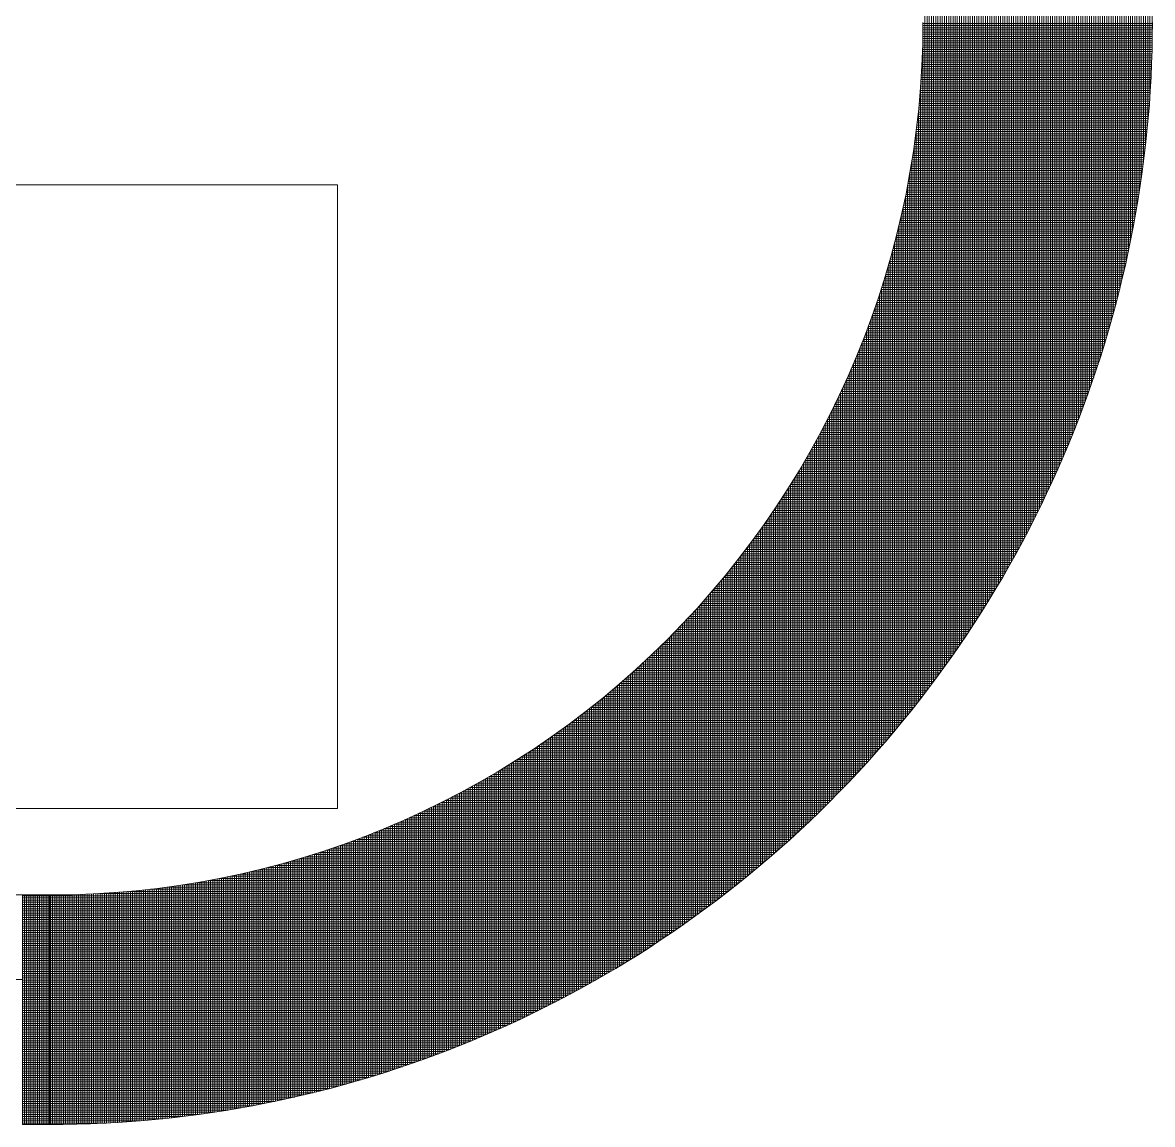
# Model space of a CAD drawing. Header units: inches. Extents: x -675 to 1187, y -924 to 1124.
# Drawn here: x 695.6 to 760.9, y -627.7 to -564.1 of the extents above; entities that cross this region are included whole.
import ezdxf

# ---------------------------------------------------------------- set-up
doc = ezdxf.new("R2010")
doc.units = ezdxf.units.IN
doc.header["$MEASUREMENT"] = 0
for name, color, linetype, lineweight in [('A-Furn-Chair', 250, 'Continuous', 13), ('Base_dwg', 8, 'Continuous', 9), ('core and shell', 50, 'Continuous', 9)]:
    doc.layers.add(name, color=color, linetype=linetype, lineweight=lineweight)

# ---------------------------------------------------------------- blocks, each defined once
blk = doc.blocks.new('Base_dwg-531197-Level 1 Copy 1')
at = {"layer": 'A-Furn-Chair', "flags": 128}
blk.add_lwpolyline([(1642.606, 350.501), (1642.606, 314.501), (1714.606, 314.501), (1714.606, 350.501)], close=True, dxfattribs=at)
at = {"layer": 'core and shell'}
for p, q in [((1761.659, 359.831), (1748.409, 359.831)), ((1761.659, 359.706), (1748.409, 359.706)), ((1761.659, 359.581), (1748.409, 359.581)), ((1761.653, 358.956), (1748.401, 358.956)), ((1761.655, 359.081), (1748.403, 359.081)), ((1761.656, 359.206), (1748.405, 359.206)), ((1761.657, 359.331), (1748.407, 359.331)), ((1761.658, 359.456), (1748.408, 359.456)), ((1761.638, 358.206), (1748.382, 358.206)), ((1761.641, 358.331), (1748.386, 358.331)), ((1761.644, 358.456), (1748.389, 358.456)), ((1761.646, 358.581), (1748.393, 358.581)), ((1748.395, 320.991), (1748.395, 358.678)), ((1761.649, 358.706), (1748.396, 358.706)), ((1761.651, 358.831), (1748.399, 358.831)), ((1761.618, 357.581), (1748.357, 357.581)), ((1761.623, 357.706), (1748.363, 357.706)), ((1761.627, 357.831), (1748.368, 357.831)), ((1761.631, 357.956), (1748.373, 357.956)), ((1761.634, 358.081), (1748.378, 358.081)), ((1761.592, 356.956), (1748.325, 356.956)), ((1761.598, 357.081), (1748.332, 357.081)), ((1761.603, 357.206), (1748.339, 357.206)), ((1761.609, 357.331), (1748.345, 357.331)), ((1761.613, 357.456), (1748.351, 357.456)), ((1761.561, 356.331), (1748.285, 356.331)), ((1761.568, 356.456), (1748.293, 356.456)), ((1761.574, 356.581), (1748.302, 356.581)), ((1761.581, 356.706), (1748.31, 356.706)), ((1761.587, 356.831), (1748.317, 356.831)), ((1761.514, 355.581), (1748.226, 355.581)), ((1761.523, 355.706), (1748.237, 355.706)), ((1761.531, 355.831), (1748.247, 355.831)), ((1761.539, 355.956), (1748.257, 355.956)), ((1761.546, 356.081), (1748.266, 356.081)), ((1761.554, 356.206), (1748.276, 356.206)), ((1761.469, 354.956), (1748.169, 354.956)), ((1761.479, 355.081), (1748.181, 355.081)), ((1761.488, 355.206), (1748.193, 355.206)), ((1761.497, 355.331), (1748.204, 355.331)), ((1761.506, 355.456), (1748.215, 355.456)), ((1761.418, 354.331), (1748.104, 354.331)), ((1761.428, 354.456), (1748.117, 354.456)), ((1761.439, 354.581), (1748.131, 354.581)), ((1761.449, 354.706), (1748.144, 354.706)), ((1748.145, 320.67), (1748.145, 354.722)), ((1761.459, 354.831), (1748.156, 354.831)), ((1748.02, 320.51), (1748.02, 353.625)), ((1761.36, 353.706), (1748.03, 353.706)), ((1761.372, 353.831), (1748.046, 353.831)), ((1761.384, 353.956), (1748.061, 353.956)), ((1761.406, 354.206), (1748.09, 354.206)), ((1761.296, 353.081), (1747.949, 353.081)), ((1761.309, 353.206), (1747.966, 353.206)), ((1761.322, 353.331), (1747.983, 353.331)), ((1761.335, 353.456), (1747.999, 353.456)), ((1761.347, 353.581), (1748.015, 353.581)), ((1761.211, 352.331), (1747.841, 352.331)), ((1761.225, 352.456), (1747.86, 352.456)), ((1761.24, 352.581), (1747.879, 352.581)), ((1747.895, 320.352), (1747.895, 352.696)), ((1761.254, 352.706), (1747.897, 352.706)), ((1761.268, 352.831), (1747.915, 352.831)), ((1761.282, 352.956), (1747.932, 352.956)), ((1761.133, 351.706), (1747.743, 351.706)), ((1761.149, 351.831), (1747.763, 351.831)), ((1747.77, 320.195), (1747.77, 351.875)), ((1761.165, 351.956), (1747.783, 351.956)), ((1761.18, 352.081), (1747.803, 352.081)), ((1761.196, 352.206), (1747.822, 352.206)), ((1761.049, 351.081), (1747.636, 351.081)), ((1747.645, 320.039), (1747.645, 351.134)), ((1761.066, 351.206), (1747.658, 351.206)), ((1761.083, 351.331), (1747.68, 351.331)), ((1761.1, 351.456), (1747.701, 351.456)), ((1761.117, 351.581), (1747.722, 351.581)), ((1760.977, 350.581), (1747.545, 350.581)), ((1760.995, 350.706), (1747.568, 350.706)), ((1761.013, 350.831), (1747.591, 350.831)), ((1761.031, 350.956), (1747.614, 350.956)), ((1760.842, 349.706), (1747.373, 349.706)), ((1747.395, 319.73), (1747.395, 349.817)), ((1760.862, 349.831), (1747.398, 349.831)), ((1760.882, 349.956), (1747.423, 349.956)), ((1760.901, 350.081), (1747.448, 350.081)), ((1760.921, 350.206), (1747.473, 350.206)), ((1760.94, 350.331), (1747.497, 350.331)), ((1760.737, 349.081), (1747.24, 349.081)), ((1760.759, 349.206), (1747.267, 349.206)), ((1760.78, 349.331), (1747.294, 349.331)), ((1760.801, 349.456), (1747.32, 349.456)), ((1760.821, 349.581), (1747.347, 349.581)), ((1760.626, 348.456), (1747.098, 348.456)), ((1760.649, 348.581), (1747.127, 348.581)), ((1747.145, 319.424), (1747.145, 348.66)), ((1760.672, 348.706), (1747.156, 348.706)), ((1760.694, 348.831), (1747.184, 348.831)), ((1760.716, 348.956), (1747.212, 348.956)), ((1760.509, 347.831), (1746.949, 347.831)), ((1760.533, 347.956), (1746.979, 347.956)), ((1760.557, 348.081), (1747.009, 348.081)), ((1747.02, 319.273), (1747.02, 348.126)), ((1760.58, 348.206), (1747.039, 348.206)), ((1760.604, 348.331), (1747.069, 348.331)), ((1746.77, 318.973), (1746.77, 347.129)), ((1760.385, 347.206), (1746.79, 347.206)), ((1760.411, 347.331), (1746.823, 347.331)), ((1760.436, 347.456), (1746.855, 347.456)), ((1760.461, 347.581), (1746.886, 347.581)), ((1746.895, 319.122), (1746.895, 347.617)), ((1760.485, 347.706), (1746.918, 347.706)), ((1760.228, 346.456), (1746.589, 346.456)), ((1760.255, 346.581), (1746.624, 346.581)), ((1746.645, 318.825), (1746.645, 346.66)), ((1760.282, 346.706), (1746.658, 346.706)), ((1760.308, 346.831), (1746.692, 346.831)), ((1760.334, 346.956), (1746.725, 346.956)), ((1760.36, 347.081), (1746.758, 347.081)), ((1760.09, 345.831), (1746.412, 345.831)), ((1760.118, 345.956), (1746.448, 345.956)), ((1760.201, 346.331), (1746.555, 346.331)), ((1759.945, 345.206), (1746.227, 345.206)), ((1759.975, 345.331), (1746.264, 345.331)), ((1746.27, 318.385), (1746.27, 345.351)), ((1760.004, 345.456), (1746.302, 345.456)), ((1760.033, 345.581), (1746.339, 345.581)), ((1760.062, 345.706), (1746.376, 345.706)), ((1746.395, 318.53), (1746.395, 345.773)), ((1746.02, 318.096), (1746.02, 344.545)), ((1759.794, 344.581), (1746.032, 344.581)), ((1759.825, 344.706), (1746.071, 344.706)), ((1759.855, 344.831), (1746.111, 344.831)), ((1746.145, 318.24), (1746.145, 344.942)), ((1759.886, 344.956), (1746.15, 344.956)), ((1759.916, 345.081), (1746.188, 345.081)), ((1759.636, 343.956), (1745.828, 343.956)), ((1759.668, 344.081), (1745.87, 344.081)), ((1759.7, 344.206), (1745.911, 344.206)), ((1759.732, 344.331), (1745.951, 344.331)), ((1759.763, 344.456), (1745.992, 344.456)), ((1759.437, 343.206), (1745.572, 343.206)), ((1759.471, 343.331), (1745.615, 343.331)), ((1745.645, 317.669), (1745.645, 343.417)), ((1759.505, 343.456), (1745.659, 343.456)), ((1759.538, 343.581), (1745.702, 343.581)), ((1759.571, 343.706), (1745.744, 343.706)), ((1745.77, 317.81), (1745.77, 343.783)), ((1759.603, 343.831), (1745.786, 343.831)), ((1759.264, 342.581), (1745.348, 342.581)), ((1759.334, 342.831), (1745.439, 342.831)), ((1759.369, 342.956), (1745.483, 342.956)), ((1745.52, 317.528), (1745.52, 343.06)), ((1759.403, 343.081), (1745.528, 343.081)), ((1759.084, 341.956), (1745.115, 341.956)), ((1745.145, 317.111), (1745.145, 342.036)), ((1759.121, 342.081), (1745.162, 342.081)), ((1759.157, 342.206), (1745.209, 342.206)), ((1759.193, 342.331), (1745.256, 342.331)), ((1745.27, 317.25), (1745.27, 342.37)), ((1759.229, 342.456), (1745.302, 342.456)), ((1758.897, 341.331), (1744.872, 341.331)), ((1758.935, 341.456), (1744.922, 341.456)), ((1758.973, 341.581), (1744.97, 341.581)), ((1759.047, 341.831), (1745.067, 341.831)), ((1758.664, 340.581), (1744.568, 340.581)), ((1758.703, 340.706), (1744.62, 340.706)), ((1744.645, 316.567), (1744.645, 340.768)), ((1758.743, 340.831), (1744.671, 340.831)), ((1758.782, 340.956), (1744.722, 340.956)), ((1758.859, 341.206), (1744.823, 341.206)), ((1758.461, 339.956), (1744.304, 339.956)), ((1758.502, 340.081), (1744.358, 340.081)), ((1744.395, 316.3), (1744.395, 340.169)), ((1758.543, 340.206), (1744.411, 340.206)), ((1758.584, 340.331), (1744.464, 340.331)), ((1758.624, 340.456), (1744.516, 340.456)), ((1744.52, 316.433), (1744.52, 340.466)), ((1744.02, 315.904), (1744.02, 339.309)), ((1758.252, 339.331), (1744.03, 339.331)), ((1758.294, 339.456), (1744.086, 339.456)), ((1758.336, 339.581), (1744.141, 339.581)), ((1744.145, 316.035), (1744.145, 339.591)), ((1758.378, 339.706), (1744.196, 339.706)), ((1758.42, 339.831), (1744.25, 339.831)), ((1744.27, 316.167), (1744.27, 339.878)), ((1758.035, 338.706), (1743.746, 338.706)), ((1743.77, 315.644), (1743.77, 338.759)), ((1758.079, 338.831), (1743.804, 338.831)), ((1758.122, 338.956), (1743.861, 338.956)), ((1743.895, 315.774), (1743.895, 339.032)), ((1758.166, 339.081), (1743.918, 339.081)), ((1758.209, 339.206), (1743.974, 339.206)), ((1743.395, 315.259), (1743.395, 337.965)), ((1757.811, 338.081), (1743.451, 338.081)), ((1757.856, 338.206), (1743.511, 338.206)), ((1743.52, 315.387), (1743.52, 338.226)), ((1757.901, 338.331), (1743.57, 338.331)), ((1757.946, 338.456), (1743.629, 338.456)), ((1743.645, 315.515), (1743.645, 338.49)), ((1757.991, 338.581), (1743.688, 338.581)), ((1757.532, 337.331), (1743.084, 337.331)), ((1757.626, 337.581), (1743.208, 337.581)), ((1757.719, 337.831), (1743.33, 337.831)), ((1757.765, 337.956), (1743.391, 337.956)), ((1757.291, 336.706), (1742.765, 336.706)), ((1742.77, 314.633), (1742.77, 336.716)), ((1757.34, 336.831), (1742.83, 336.831)), ((1757.436, 337.081), (1742.958, 337.081)), ((1742.395, 314.265), (1742.395, 336.005)), ((1757.043, 336.081), (1742.436, 336.081)), ((1757.093, 336.206), (1742.503, 336.206)), ((1742.52, 314.387), (1742.52, 336.239)), ((1757.193, 336.456), (1742.635, 336.456)), ((1742.645, 314.51), (1742.645, 336.476)), ((1757.242, 336.581), (1742.7, 336.581)), ((1756.787, 335.456), (1742.096, 335.456)), ((1742.145, 314.023), (1742.145, 335.546)), ((1756.839, 335.581), (1742.165, 335.581)), ((1756.89, 335.706), (1742.233, 335.706)), ((1742.27, 314.144), (1742.27, 335.774)), ((1756.942, 335.831), (1742.301, 335.831)), ((1756.992, 335.956), (1742.369, 335.956)), ((1756.47, 334.706), (1741.671, 334.706)), ((1756.523, 334.831), (1741.743, 334.831)), ((1741.77, 313.665), (1741.77, 334.879)), ((1756.577, 334.956), (1741.815, 334.956)), ((1756.63, 335.081), (1741.886, 335.081)), ((1741.895, 313.784), (1741.895, 335.098)), ((1756.683, 335.206), (1741.956, 335.206)), ((1742.02, 313.903), (1742.02, 335.321)), ((1756.735, 335.331), (1742.026, 335.331)), ((1756.197, 334.081), (1741.305, 334.081)), ((1756.252, 334.206), (1741.379, 334.206)), ((1741.395, 313.313), (1741.395, 334.234)), ((1756.307, 334.331), (1741.453, 334.331)), ((1741.52, 313.43), (1741.52, 334.446)), ((1756.361, 334.456), (1741.526, 334.456)), ((1756.416, 334.581), (1741.599, 334.581)), ((1741.645, 313.547), (1741.645, 334.661)), ((1740.895, 312.853), (1740.895, 333.406)), ((1755.915, 333.456), (1740.926, 333.456)), ((1755.972, 333.581), (1741.003, 333.581)), ((1741.02, 312.967), (1741.02, 333.61)), ((1756.029, 333.706), (1741.079, 333.706)), ((1756.085, 333.831), (1741.155, 333.831)), ((1756.141, 333.956), (1741.23, 333.956)), ((1741.27, 313.197), (1741.27, 334.023)), ((1740.52, 312.514), (1740.52, 332.808)), ((1755.626, 332.831), (1740.535, 332.831)), ((1755.685, 332.956), (1740.614, 332.956)), ((1740.645, 312.626), (1740.645, 333.006)), ((1755.743, 333.081), (1740.693, 333.081)), ((1755.858, 333.331), (1740.849, 333.331)), ((1755.328, 332.206), (1740.131, 332.206)), ((1740.145, 312.18), (1740.145, 332.229)), ((1755.389, 332.331), (1740.213, 332.331)), ((1740.27, 312.291), (1740.27, 332.42)), ((1755.448, 332.456), (1740.294, 332.456)), ((1755.508, 332.581), (1740.375, 332.581)), ((1740.395, 312.402), (1740.395, 332.613)), ((1755.567, 332.706), (1740.455, 332.706)), ((1754.96, 331.456), (1739.628, 331.456)), ((1739.645, 311.743), (1739.645, 331.482)), ((1739.77, 311.851), (1739.77, 331.666)), ((1755.084, 331.706), (1739.798, 331.706)), ((1755.207, 331.956), (1739.965, 331.956)), ((1740.02, 312.07), (1740.02, 332.039)), ((1739.27, 311.421), (1739.27, 330.94)), ((1754.708, 330.956), (1739.282, 330.956)), ((1739.395, 311.528), (1739.395, 331.119)), ((1754.835, 331.206), (1739.456, 331.206)), ((1739.52, 311.635), (1739.52, 331.299)), ((1754.319, 330.206), (1738.746, 330.206)), ((1738.77, 311), (1738.77, 330.24)), ((1754.384, 330.331), (1738.837, 330.331)), ((1738.895, 311.105), (1738.895, 330.412)), ((1754.45, 330.456), (1738.927, 330.456)), ((1754.579, 330.706), (1739.106, 330.706)), ((1739.145, 311.315), (1739.145, 330.762)), ((1738.27, 310.588), (1738.27, 329.565)), ((1753.985, 329.581), (1738.283, 329.581)), ((1754.052, 329.706), (1738.377, 329.706)), ((1738.395, 310.69), (1738.395, 329.731)), ((1754.119, 329.831), (1738.47, 329.831)), ((1738.52, 310.793), (1738.52, 329.899)), ((1754.186, 329.956), (1738.563, 329.956)), ((1738.645, 310.896), (1738.645, 330.069)), ((1754.253, 330.081), (1738.654, 330.081)), ((1753.572, 328.831), (1737.707, 328.831)), ((1737.77, 310.184), (1737.77, 328.912)), ((1737.895, 310.284), (1737.895, 329.073)), ((1753.711, 329.081), (1737.902, 329.081)), ((1753.78, 329.206), (1737.998, 329.206)), ((1738.02, 310.385), (1738.02, 329.235)), ((1753.849, 329.331), (1738.094, 329.331)), ((1738.145, 310.486), (1738.145, 329.399)), ((1753.917, 329.456), (1738.189, 329.456)), ((1753.218, 328.206), (1737.21, 328.206)), ((1737.27, 309.788), (1737.27, 328.281)), ((1753.29, 328.331), (1737.311, 328.331)), ((1737.395, 309.886), (1737.395, 328.437)), ((1753.361, 328.456), (1737.411, 328.456)), ((1753.432, 328.581), (1737.51, 328.581)), ((1737.52, 309.985), (1737.52, 328.594)), ((1753.502, 328.706), (1737.609, 328.706)), ((1752.855, 327.581), (1736.697, 327.581)), ((1736.77, 309.4), (1736.77, 327.67)), ((1752.928, 327.706), (1736.801, 327.706)), ((1736.895, 309.497), (1736.895, 327.821)), ((1753.001, 327.831), (1736.904, 327.831)), ((1753.074, 327.956), (1737.007, 327.956)), ((1737.02, 309.593), (1737.02, 327.973)), ((1737.145, 309.69), (1737.145, 328.126)), ((1736.145, 308.927), (1736.145, 326.932)), ((1752.482, 326.956), (1736.166, 326.956)), ((1752.632, 327.206), (1736.38, 327.206)), ((1736.395, 309.115), (1736.395, 327.224)), ((1752.707, 327.331), (1736.486, 327.331)), ((1752.781, 327.456), (1736.592, 327.456)), ((1736.645, 309.305), (1736.645, 327.52)), ((1735.52, 308.465), (1735.52, 326.223)), ((1752.099, 326.331), (1735.617, 326.331)), ((1735.645, 308.557), (1735.645, 326.363)), ((1752.176, 326.456), (1735.729, 326.456)), ((1735.77, 308.648), (1735.77, 326.504)), ((1752.253, 326.581), (1735.839, 326.581)), ((1735.895, 308.741), (1735.895, 326.645)), ((1752.33, 326.706), (1735.949, 326.706)), ((1752.406, 326.831), (1736.058, 326.831)), ((1751.626, 325.581), (1734.934, 325.581)), ((1735.02, 308.104), (1735.02, 325.674)), ((1751.706, 325.706), (1735.05, 325.706)), ((1735.145, 308.194), (1735.145, 325.81)), ((1751.786, 325.831), (1735.165, 325.831)), ((1735.27, 308.284), (1735.27, 325.947)), ((1751.865, 325.956), (1735.279, 325.956)), ((1751.221, 324.956), (1734.343, 324.956)), ((1734.395, 307.664), (1734.395, 325.01)), ((1751.303, 325.081), (1734.463, 325.081)), ((1734.52, 307.751), (1734.52, 325.141)), ((1751.385, 325.206), (1734.582, 325.206)), ((1734.645, 307.839), (1734.645, 325.273)), ((1751.466, 325.331), (1734.7, 325.331)), ((1734.77, 307.927), (1734.77, 325.406)), ((1751.546, 325.456), (1734.818, 325.456)), ((1734.895, 308.015), (1734.895, 325.539)), ((1750.806, 324.331), (1733.732, 324.331)), ((1733.77, 307.234), (1733.77, 324.37)), ((1750.89, 324.456), (1733.856, 324.456)), ((1733.895, 307.319), (1733.895, 324.496)), ((1750.973, 324.581), (1733.979, 324.581)), ((1734.02, 307.404), (1734.02, 324.624)), ((1751.056, 324.706), (1734.101, 324.706)), ((1734.145, 307.49), (1734.145, 324.752)), ((1751.139, 324.831), (1734.223, 324.831)), ((1734.27, 307.577), (1734.27, 324.881)), ((1733.02, 306.732), (1733.02, 323.631)), ((1750.379, 323.706), (1733.098, 323.706)), ((1733.145, 306.815), (1733.145, 323.752)), ((1750.465, 323.831), (1733.227, 323.831)), ((1733.27, 306.898), (1733.27, 323.874)), ((1750.551, 323.956), (1733.354, 323.956)), ((1733.395, 306.981), (1733.395, 323.997)), ((1750.636, 324.081), (1733.481, 324.081)), ((1733.52, 307.065), (1733.52, 324.12)), ((1750.721, 324.206), (1733.607, 324.206)), ((1733.645, 307.149), (1733.645, 324.245)), ((1749.853, 322.956), (1732.308, 322.956)), ((1732.395, 306.326), (1732.395, 323.038)), ((1749.942, 323.081), (1732.442, 323.081)), ((1732.52, 306.407), (1732.52, 323.155)), ((1750.03, 323.206), (1732.575, 323.206)), ((1732.645, 306.487), (1732.645, 323.273)), ((1750.118, 323.331), (1732.707, 323.331)), ((1732.77, 306.569), (1732.77, 323.391)), ((1750.206, 323.456), (1732.839, 323.456)), ((1732.895, 306.65), (1732.895, 323.511)), ((1750.293, 323.581), (1732.969, 323.581)), ((1749.402, 322.331), (1731.622, 322.331)), ((1731.645, 305.852), (1731.645, 322.352)), ((1749.493, 322.456), (1731.761, 322.456)), ((1731.77, 305.93), (1731.77, 322.465)), ((1732.02, 306.087), (1732.02, 322.692)), ((1749.674, 322.706), (1732.037, 322.706)), ((1732.145, 306.167), (1732.145, 322.806)), ((1749.764, 322.831), (1732.173, 322.831)), ((1732.27, 306.246), (1732.27, 322.922)), ((1730.895, 305.393), (1730.895, 321.694)), ((1748.939, 321.706), (1730.91, 321.706)), ((1731.02, 305.468), (1731.02, 321.802)), ((1749.033, 321.831), (1731.055, 321.831)), ((1731.145, 305.544), (1731.145, 321.91)), ((1749.126, 321.956), (1731.198, 321.956)), ((1731.27, 305.621), (1731.27, 322.02)), ((1749.218, 322.081), (1731.34, 322.081)), ((1731.395, 305.697), (1731.395, 322.13)), ((1749.31, 322.206), (1731.482, 322.206)), ((1731.52, 305.775), (1731.52, 322.241)), ((1730.145, 304.947), (1730.145, 321.061)), ((1748.465, 321.081), (1730.17, 321.081)), ((1730.27, 305.021), (1730.27, 321.165)), ((1748.561, 321.206), (1730.32, 321.206)), ((1730.395, 305.094), (1730.395, 321.269)), ((1748.656, 321.331), (1730.47, 321.331)), ((1730.52, 305.168), (1730.52, 321.374)), ((1748.751, 321.456), (1730.618, 321.456)), ((1730.645, 305.243), (1730.645, 321.48)), ((1729.27, 304.445), (1729.27, 320.353)), ((1729.52, 304.587), (1729.52, 320.552)), ((1748.076, 320.581), (1729.557, 320.581)), ((1729.645, 304.658), (1729.645, 320.653)), ((1748.174, 320.706), (1729.712, 320.706)), ((1729.77, 304.73), (1729.77, 320.754)), ((1729.895, 304.802), (1729.895, 320.855)), ((1747.376, 319.706), (1728.434, 319.706)), ((1728.52, 304.029), (1728.52, 319.772)), ((1747.478, 319.831), (1728.598, 319.831)), ((1728.645, 304.098), (1728.645, 319.867)), ((1747.579, 319.956), (1728.761, 319.956)), ((1728.77, 304.166), (1728.77, 319.963)), ((1728.895, 304.235), (1728.895, 320.06)), ((1747.679, 320.081), (1728.923, 320.081)), ((1729.02, 304.305), (1729.02, 320.157)), ((1747.779, 320.206), (1729.084, 320.206)), ((1729.145, 304.375), (1729.145, 320.255)), ((1747.879, 320.331), (1729.243, 320.331)), ((1746.861, 319.081), (1727.59, 319.081)), ((1727.645, 303.56), (1727.645, 319.122)), ((1746.965, 319.206), (1727.762, 319.206)), ((1727.77, 303.626), (1727.77, 319.213)), ((1727.895, 303.692), (1727.895, 319.304)), ((1747.069, 319.331), (1727.932, 319.331)), ((1728.02, 303.759), (1728.02, 319.397)), ((1747.172, 319.456), (1728.101, 319.456)), ((1728.145, 303.826), (1728.145, 319.49)), ((1728.395, 303.961), (1728.395, 319.677)), ((1726.645, 303.046), (1726.645, 318.413)), ((1746.332, 318.456), (1726.708, 318.456)), ((1726.77, 303.109), (1726.77, 318.5)), ((1746.439, 318.581), (1726.887, 318.581)), ((1726.895, 303.172), (1726.895, 318.587)), ((1727.02, 303.236), (1727.02, 318.675)), ((1746.545, 318.706), (1727.065, 318.706)), ((1727.145, 303.3), (1727.145, 318.763)), ((1746.651, 318.831), (1727.242, 318.831)), ((1727.27, 303.365), (1727.27, 318.852)), ((1727.395, 303.43), (1727.395, 318.941)), ((1746.756, 318.956), (1727.417, 318.956)), ((1727.52, 303.495), (1727.52, 319.031)), ((1725.645, 302.553), (1725.645, 317.741)), ((1725.77, 302.614), (1725.77, 317.823)), ((1745.789, 317.831), (1725.783, 317.831)), ((1725.895, 302.674), (1725.895, 317.906)), ((1726.02, 302.735), (1726.02, 317.989)), ((1726.145, 302.797), (1726.145, 318.073)), ((1746.008, 318.081), (1726.158, 318.081)), ((1726.27, 302.858), (1726.27, 318.157)), ((1746.116, 318.206), (1726.343, 318.206)), ((1726.395, 302.921), (1726.395, 318.242)), ((1724.77, 302.14), (1724.77, 317.18)), ((1745.231, 317.206), (1724.812, 317.206)), ((1724.895, 302.198), (1724.895, 317.259)), ((1745.344, 317.331), (1725.01, 317.331)), ((1725.02, 302.256), (1725.02, 317.338)), ((1725.145, 302.315), (1725.145, 317.417)), ((1745.456, 317.456), (1725.206, 317.456)), ((1725.27, 302.374), (1725.27, 317.497)), ((1725.52, 302.493), (1725.52, 317.659)), ((1745.679, 317.706), (1725.593, 317.706)), ((1744.542, 316.456), (1723.578, 316.456)), ((1723.645, 301.632), (1723.645, 316.496)), ((1723.77, 301.687), (1723.77, 316.57)), ((1744.659, 316.581), (1723.789, 316.581)), ((1723.895, 301.743), (1723.895, 316.645)), ((1724.02, 301.798), (1724.02, 316.72)), ((1724.145, 301.855), (1724.145, 316.795)), ((1724.27, 301.911), (1724.27, 316.871)), ((1724.395, 301.968), (1724.395, 316.948)), ((1745.004, 316.956), (1724.409, 316.956)), ((1724.52, 302.025), (1724.52, 317.025)), ((1745.118, 317.081), (1724.612, 317.081)), ((1722.395, 301.098), (1722.395, 315.782)), ((1743.951, 315.831), (1722.485, 315.831)), ((1722.52, 301.15), (1722.52, 315.851)), ((1722.645, 301.203), (1722.645, 315.921)), ((1744.07, 315.956), (1722.708, 315.956)), ((1722.77, 301.255), (1722.77, 315.991)), ((1722.895, 301.308), (1722.895, 316.062)), ((1744.189, 316.081), (1722.93, 316.081)), ((1723.02, 301.361), (1723.02, 316.133)), ((1723.27, 301.469), (1723.27, 316.277)), ((1744.425, 316.331), (1723.364, 316.331)), ((1723.395, 301.523), (1723.395, 316.349)), ((1723.52, 301.577), (1723.52, 316.422)), ((1721.27, 300.645), (1721.27, 315.179)), ((1743.343, 315.206), (1721.323, 315.206)), ((1721.395, 300.694), (1721.395, 315.244)), ((1721.52, 300.743), (1721.52, 315.31)), ((1743.466, 315.331), (1721.561, 315.331)), ((1721.645, 300.793), (1721.645, 315.376)), ((1721.77, 300.843), (1721.77, 315.442)), ((1743.588, 315.456), (1721.796, 315.456)), ((1721.895, 300.894), (1721.895, 315.509)), ((1722.02, 300.944), (1722.02, 315.577)), ((1743.71, 315.581), (1722.029, 315.581)), ((1722.145, 300.995), (1722.145, 315.645)), ((1743.831, 315.706), (1722.258, 315.706)), ((1722.27, 301.047), (1722.27, 315.713)), ((1719.895, 300.123), (1719.895, 314.491)), ((1720.02, 300.169), (1720.02, 314.551)), ((1742.718, 314.581), (1720.083, 314.581)), ((1720.145, 300.215), (1720.145, 314.612)), ((1720.27, 300.262), (1720.27, 314.673)), ((1742.845, 314.706), (1720.338, 314.706)), ((1720.395, 300.309), (1720.395, 314.735)), ((1720.52, 300.356), (1720.52, 314.797)), ((1742.97, 314.831), (1720.589, 314.831)), ((1720.645, 300.403), (1720.645, 314.859)), ((1720.77, 300.451), (1720.77, 314.922)), ((1743.095, 314.956), (1720.837, 314.956)), ((1720.895, 300.499), (1720.895, 314.986)), ((1721.02, 300.547), (1721.02, 315.05)), ((1743.219, 315.081), (1721.082, 315.081)), ((1721.145, 300.596), (1721.145, 315.114)), ((1741.945, 313.831), (1718.471, 313.831)), ((1718.52, 299.638), (1718.52, 313.854)), ((1718.645, 299.681), (1718.645, 313.909)), ((1742.076, 313.956), (1718.75, 313.956)), ((1718.77, 299.724), (1718.77, 313.966)), ((1718.895, 299.767), (1718.895, 314.022)), ((1719.145, 299.854), (1719.145, 314.137)), ((1719.27, 299.898), (1719.27, 314.195)), ((1742.335, 314.206), (1719.295, 314.206)), ((1719.395, 299.943), (1719.395, 314.253)), ((1719.52, 299.988), (1719.52, 314.312)), ((1742.463, 314.331), (1719.562, 314.331)), ((1719.645, 300.033), (1719.645, 314.371)), ((1719.77, 300.078), (1719.77, 314.431)), ((1742.591, 314.456), (1719.824, 314.456)), ((1741.28, 313.206), (1717, 313.206)), ((1717.02, 299.149), (1717.02, 313.215)), ((1717.145, 299.188), (1717.145, 313.266)), ((1717.27, 299.227), (1717.27, 313.317)), ((1741.415, 313.331), (1717.305, 313.331)), ((1717.395, 299.267), (1717.395, 313.369)), ((1717.52, 299.307), (1717.52, 313.421)), ((1741.548, 313.456), (1717.604, 313.456)), ((1717.645, 299.348), (1717.645, 313.474)), ((1717.77, 299.388), (1717.77, 313.527)), ((1718.02, 299.47), (1718.02, 313.634)), ((1718.145, 299.512), (1718.145, 313.688)), ((1741.814, 313.706), (1718.187, 313.706)), ((1718.27, 299.554), (1718.27, 313.743)), ((1718.395, 299.596), (1718.395, 313.798)), ((1715.27, 298.629), (1715.27, 312.54)), ((1740.596, 312.581), (1715.383, 312.581)), ((1715.395, 298.664), (1715.395, 312.586)), ((1715.52, 298.7), (1715.52, 312.632)), ((1715.645, 298.736), (1715.645, 312.679)), ((1740.734, 312.706), (1715.72, 312.706)), ((1715.77, 298.772), (1715.77, 312.725)), ((1715.895, 298.808), (1715.895, 312.773)), ((1716.02, 298.845), (1716.02, 312.82)), ((1740.872, 312.831), (1716.05, 312.831)), ((1716.145, 298.882), (1716.145, 312.868)), ((1716.27, 298.919), (1716.27, 312.916)), ((1741.009, 312.956), (1716.373, 312.956)), ((1716.52, 298.995), (1716.52, 313.014)), ((1716.645, 299.033), (1716.645, 313.064)), ((1716.77, 299.071), (1716.77, 313.114)), ((1716.895, 299.11), (1716.895, 313.164)), ((1713.395, 298.132), (1713.395, 311.899)), ((1713.52, 298.163), (1713.52, 311.939)), ((1713.645, 298.195), (1713.645, 311.98)), ((1713.77, 298.227), (1713.77, 312.021)), ((1713.895, 298.259), (1713.895, 312.062)), ((1740.033, 312.081), (1713.954, 312.081)), ((1714.02, 298.291), (1714.02, 312.104)), ((1714.145, 298.323), (1714.145, 312.146)), ((1714.27, 298.356), (1714.27, 312.188)), ((1740.175, 312.206), (1714.324, 312.206)), ((1714.395, 298.389), (1714.395, 312.231)), ((1714.52, 298.423), (1714.52, 312.274)), ((1740.316, 312.331), (1714.685, 312.331)), ((1714.77, 298.49), (1714.77, 312.361)), ((1714.895, 298.525), (1714.895, 312.405)), ((1715.02, 298.559), (1715.02, 312.45)), ((1740.456, 312.456), (1715.038, 312.456)), ((1715.145, 298.594), (1715.145, 312.495)), ((1711.145, 297.615), (1711.145, 311.236)), ((1711.27, 297.642), (1711.27, 311.27)), ((1711.395, 297.669), (1711.395, 311.304)), ((1739.164, 311.331), (1711.494, 311.331)), ((1711.52, 297.696), (1711.52, 311.339)), ((1711.645, 297.723), (1711.645, 311.374)), ((1711.77, 297.75), (1711.77, 311.409)), ((1711.895, 297.778), (1711.895, 311.444)), ((1739.311, 311.456), (1711.937, 311.456)), ((1712.02, 297.806), (1712.02, 311.48)), ((1712.145, 297.834), (1712.145, 311.517)), ((1712.27, 297.863), (1712.27, 311.553)), ((1739.458, 311.581), (1712.365, 311.581)), ((1712.395, 297.892), (1712.395, 311.59)), ((1712.52, 297.921), (1712.52, 311.628)), ((1712.645, 297.95), (1712.645, 311.665)), ((1712.77, 297.98), (1712.77, 311.703)), ((1739.603, 311.706), (1712.78, 311.706)), ((1712.895, 298.01), (1712.895, 311.742)), ((1713.02, 298.04), (1713.02, 311.781)), ((1713.145, 298.07), (1713.145, 311.82)), ((1739.747, 311.831), (1713.182, 311.831)), ((1713.27, 298.101), (1713.27, 311.859)), ((1708.395, 297.099), (1708.395, 310.577)), ((1738.262, 310.581), (1708.417, 310.581)), ((1708.52, 297.12), (1708.52, 310.603)), ((1708.645, 297.141), (1708.645, 310.63)), ((1708.77, 297.162), (1708.77, 310.657)), ((1708.895, 297.184), (1708.895, 310.685)), ((1738.415, 310.706), (1708.993, 310.706)), ((1709.145, 297.228), (1709.145, 310.741)), ((1709.27, 297.25), (1709.27, 310.769)), ((1709.395, 297.272), (1709.395, 310.798)), ((1709.52, 297.295), (1709.52, 310.827)), ((1738.567, 310.831), (1709.54, 310.831)), ((1709.645, 297.318), (1709.645, 310.856)), ((1709.77, 297.342), (1709.77, 310.886)), ((1709.895, 297.365), (1709.895, 310.916)), ((1710.02, 297.389), (1710.02, 310.947)), ((1738.718, 310.956), (1710.06, 310.956)), ((1710.145, 297.413), (1710.145, 310.977)), ((1710.27, 297.438), (1710.27, 311.009)), ((1710.395, 297.462), (1710.395, 311.04)), ((1710.52, 297.487), (1710.52, 311.072)), ((1738.867, 311.081), (1710.558, 311.081)), ((1710.645, 297.512), (1710.645, 311.104)), ((1710.77, 297.538), (1710.77, 311.136)), ((1710.895, 297.563), (1710.895, 311.169)), ((1711.02, 297.589), (1711.02, 311.202)), ((1704.645, 296.594), (1704.645, 309.936)), ((1704.77, 296.608), (1704.77, 309.952)), ((1737.484, 309.956), (1704.801, 309.956)), ((1704.895, 296.621), (1704.895, 309.969)), ((1705.02, 296.635), (1705.02, 309.987)), ((1705.145, 296.649), (1705.145, 310.004)), ((1705.27, 296.663), (1705.27, 310.022)), ((1705.395, 296.677), (1705.395, 310.041)), ((1705.52, 296.692), (1705.52, 310.059)), ((1705.77, 296.722), (1705.77, 310.097)), ((1705.895, 296.737), (1705.895, 310.117)), ((1706.02, 296.753), (1706.02, 310.137)), ((1706.145, 296.769), (1706.145, 310.157)), ((1706.27, 296.785), (1706.27, 310.178)), ((1706.395, 296.802), (1706.395, 310.199)), ((1737.798, 310.206), (1706.441, 310.206)), ((1706.52, 296.818), (1706.52, 310.22)), ((1706.645, 296.835), (1706.645, 310.241)), ((1706.77, 296.853), (1706.77, 310.263)), ((1706.895, 296.87), (1706.895, 310.285)), ((1707.02, 296.888), (1707.02, 310.308)), ((1707.27, 296.924), (1707.27, 310.354)), ((1707.395, 296.942), (1707.395, 310.377)), ((1707.52, 296.961), (1707.52, 310.401)), ((1707.645, 296.98), (1707.645, 310.425)), ((1707.77, 296.999), (1707.77, 310.45)), ((1738.109, 310.456), (1707.804, 310.456)), ((1707.895, 297.019), (1707.895, 310.474)), ((1708.02, 297.038), (1708.02, 310.5)), ((1708.145, 297.058), (1708.145, 310.525)), ((1708.27, 297.079), (1708.27, 310.551)), ((1697.979, 309.456), (1696.416, 309.456)), ((1696.52, 296.25), (1696.52, 309.5)), ((1696.645, 296.25), (1696.645, 309.5)), ((1696.77, 296.25), (1696.77, 309.5)), ((1696.895, 296.25), (1696.895, 309.5)), ((1697.02, 296.25), (1697.02, 309.5)), ((1697.145, 296.25), (1697.145, 309.5)), ((1697.27, 296.25), (1697.27, 309.5)), ((1697.395, 296.25), (1697.395, 309.5)), ((1697.52, 296.25), (1697.52, 309.5)), ((1697.645, 296.25), (1697.645, 309.5)), ((1697.77, 296.25), (1697.77, 309.5)), ((1697.895, 296.25), (1697.895, 309.5)), ((1697.986, 309.5), (1697.986, 296.25)), ((1736.843, 309.456), (1697.986, 309.456)), ((1698.02, 296.25), (1698.02, 309.5)), ((1698.145, 296.25), (1698.145, 309.5)), ((1698.27, 296.25), (1698.27, 309.501)), ((1698.395, 296.251), (1698.395, 309.501)), ((1698.52, 296.252), (1698.52, 309.502)), ((1698.645, 296.253), (1698.645, 309.504)), ((1698.77, 296.254), (1698.77, 309.505)), ((1698.895, 296.256), (1698.895, 309.507)), ((1699.02, 296.258), (1699.02, 309.51)), ((1699.145, 296.26), (1699.145, 309.512)), ((1699.27, 296.262), (1699.27, 309.515)), ((1699.395, 296.265), (1699.395, 309.518)), ((1699.52, 296.267), (1699.52, 309.522)), ((1699.645, 296.27), (1699.645, 309.526)), ((1699.77, 296.274), (1699.77, 309.53)), ((1699.895, 296.277), (1699.895, 309.534)), ((1700.02, 296.281), (1700.02, 309.539)), ((1700.145, 296.285), (1700.145, 309.544)), ((1700.27, 296.289), (1700.27, 309.55)), ((1700.395, 296.294), (1700.395, 309.555)), ((1700.52, 296.299), (1700.52, 309.561)), ((1700.645, 296.304), (1700.645, 309.568)), ((1700.77, 296.309), (1700.77, 309.574)), ((1701.02, 296.32), (1701.02, 309.589)), ((1701.145, 296.326), (1701.145, 309.596)), ((1701.27, 296.332), (1701.27, 309.604)), ((1701.395, 296.339), (1701.395, 309.612)), ((1701.52, 296.346), (1701.52, 309.621)), ((1701.645, 296.352), (1701.645, 309.63)), ((1701.77, 296.36), (1701.77, 309.639)), ((1701.895, 296.367), (1701.895, 309.648)), ((1702.02, 296.375), (1702.02, 309.658)), ((1702.145, 296.383), (1702.145, 309.668)), ((1702.27, 296.391), (1702.27, 309.678)), ((1702.395, 296.4), (1702.395, 309.689)), ((1702.52, 296.408), (1702.52, 309.7)), ((1737.166, 309.706), (1702.591, 309.706)), ((1702.645, 296.417), (1702.645, 309.711)), ((1702.77, 296.426), (1702.77, 309.723)), ((1702.895, 296.436), (1702.895, 309.735)), ((1703.02, 296.446), (1703.02, 309.747)), ((1703.145, 296.456), (1703.145, 309.76)), ((1703.27, 296.466), (1703.27, 309.773)), ((1703.395, 296.476), (1703.395, 309.786)), ((1703.52, 296.487), (1703.52, 309.8)), ((1703.645, 296.498), (1703.645, 309.813)), ((1703.77, 296.509), (1703.77, 309.828)), ((1737.325, 309.831), (1703.804, 309.831)), ((1703.895, 296.52), (1703.895, 309.842)), ((1704.02, 296.532), (1704.02, 309.857)), ((1704.145, 296.544), (1704.145, 309.872)), ((1704.27, 296.556), (1704.27, 309.887)), ((1704.395, 296.569), (1704.395, 309.903)), ((1697.979, 296.331), (1696.416, 296.331)), ((1701.253, 296.331), (1697.973, 296.331))]:
    blk.add_line(p, q, dxfattribs=at)
at = {"layer": 'core and shell', "flags": 128}
for points in [[(1735.505, 326.206), (1752.02, 326.206), (1752.02, 359.875), (1752.02, 451.31), (1752.02, 453.831)], [(1739.369, 331.081), (1754.77, 331.081), (1754.77, 359.875), (1754.77, 449.234), (1754.77, 454.03)], [(1739.542, 331.331), (1754.895, 331.331), (1754.895, 359.875), (1754.895, 449.14), (1754.895, 454.03)], [(1739.713, 331.581), (1755.02, 331.581), (1755.02, 359.875), (1755.02, 449.046), (1755.02, 454.03)], [(1739.882, 331.831), (1755.145, 331.831), (1755.145, 359.875), (1755.145, 448.951), (1755.145, 454.03)], [(1740.048, 332.081), (1755.27, 332.081), (1755.27, 359.875), (1755.27, 448.857), (1755.27, 454.03)], [(1742.569, 336.331), (1757.145, 336.331), (1757.145, 359.875), (1757.145, 447.442), (1757.145, 454.03)], [(1746.484, 346.081), (1760.145, 346.081), (1760.145, 359.875), (1760.145, 445.178), (1760.145, 454.03)], [(1748.075, 354.081), (1761.395, 354.081), (1761.395, 359.875), (1761.395, 444.234), (1761.395, 454.03)], [(1748.52, 321.154), (1748.52, 359.875), (1748.52, 453.831)], [(1748.645, 321.317), (1748.645, 359.875), (1748.645, 453.831)], [(1748.77, 321.482), (1748.77, 359.875), (1748.77, 453.763), (1748.77, 453.831)], [(1748.895, 321.648), (1748.895, 359.875), (1748.895, 453.668), (1748.895, 453.831)], [(1749.02, 321.815), (1749.02, 359.875), (1749.02, 453.574), (1749.02, 453.831)], [(1749.145, 321.983), (1749.145, 359.875), (1749.145, 453.48), (1749.145, 453.831)], [(1749.27, 322.152), (1749.27, 359.875), (1749.27, 453.385), (1749.27, 453.831)], [(1749.395, 322.322), (1749.395, 359.875), (1749.395, 453.291), (1749.395, 453.831)], [(1749.52, 322.494), (1749.52, 359.875), (1749.52, 453.197), (1749.52, 453.831)], [(1749.645, 322.667), (1749.645, 359.875), (1749.645, 453.102), (1749.645, 453.831)], [(1749.77, 322.841), (1749.77, 359.875), (1749.77, 453.008), (1749.77, 453.831)], [(1749.895, 323.016), (1749.895, 359.875), (1749.895, 452.914), (1749.895, 453.831)], [(1750.02, 323.192), (1750.02, 359.875), (1750.02, 452.819), (1750.02, 453.831)], [(1750.145, 323.37), (1750.145, 359.875), (1750.145, 452.725), (1750.145, 453.831)], [(1750.27, 323.549), (1750.27, 359.875), (1750.27, 452.631), (1750.27, 453.831)], [(1750.395, 323.73), (1750.395, 359.875), (1750.395, 452.536), (1750.395, 453.831)], [(1750.52, 323.911), (1750.52, 359.875), (1750.52, 452.442), (1750.52, 453.831)], [(1750.645, 324.094), (1750.645, 359.875), (1750.645, 452.348), (1750.645, 453.831)], [(1750.77, 324.279), (1750.77, 359.875), (1750.77, 452.253), (1750.77, 453.831)], [(1750.895, 324.465), (1750.895, 359.875), (1750.895, 452.159), (1750.895, 453.831)], [(1751.02, 324.652), (1751.02, 359.875), (1751.02, 452.065), (1751.02, 453.831)], [(1751.145, 324.841), (1751.145, 359.875), (1751.145, 451.97), (1751.145, 453.831)], [(1751.27, 325.031), (1751.27, 359.875), (1751.27, 451.876), (1751.27, 453.831)], [(1751.395, 325.223), (1751.395, 359.875), (1751.395, 451.782), (1751.395, 453.831)], [(1751.52, 325.416), (1751.52, 359.875), (1751.52, 451.687), (1751.52, 453.831)], [(1751.645, 325.611), (1751.645, 359.875), (1751.645, 451.593), (1751.645, 453.831)], [(1751.77, 325.807), (1751.77, 359.875), (1751.77, 451.499), (1751.77, 453.831)], [(1751.895, 326.005), (1751.895, 359.875), (1751.895, 451.404), (1751.895, 453.831)], [(1752.145, 326.406), (1752.145, 359.875), (1752.145, 451.216), (1752.145, 453.831)], [(1752.27, 326.609), (1752.27, 359.875), (1752.27, 451.121), (1752.27, 453.831)], [(1752.395, 326.814), (1752.395, 359.875), (1752.395, 451.027), (1752.395, 453.831)], [(1752.52, 327.02), (1752.52, 359.875), (1752.52, 450.933), (1752.52, 453.831)], [(1752.645, 327.228), (1752.645, 359.875), (1752.645, 450.838), (1752.645, 453.831)], [(1752.77, 327.438), (1752.77, 359.875), (1752.77, 450.744), (1752.77, 453.831)], [(1752.895, 327.65), (1752.895, 359.875), (1752.895, 450.65), (1752.895, 453.831)], [(1753.02, 327.864), (1753.02, 359.875), (1753.02, 450.555), (1753.02, 453.831)], [(1753.27, 328.297), (1753.27, 359.875), (1753.27, 450.367), (1753.27, 454.03)], [(1753.395, 328.517), (1753.395, 359.875), (1753.395, 450.272), (1753.395, 454.03)], [(1753.52, 328.739), (1753.52, 359.875), (1753.52, 450.178), (1753.52, 454.03)], [(1753.77, 329.188), (1753.77, 359.875), (1753.77, 449.989), (1753.77, 454.03)], [(1753.895, 329.417), (1753.895, 359.875), (1753.895, 449.895), (1753.895, 454.03)], [(1754.02, 329.647), (1754.02, 359.875), (1754.02, 449.801), (1754.02, 454.03)], [(1754.27, 330.115), (1754.27, 359.875), (1754.27, 449.612), (1754.27, 454.03)], [(1754.395, 330.352), (1754.395, 359.875), (1754.395, 449.517), (1754.395, 454.03)], [(1754.52, 330.592), (1754.52, 359.875), (1754.52, 449.423), (1754.52, 454.03)], [(1755.395, 332.345), (1755.395, 359.875), (1755.395, 448.763), (1755.395, 454.03)], [(1755.52, 332.607), (1755.52, 359.875), (1755.52, 448.668), (1755.52, 454.03)], [(1755.645, 332.872), (1755.645, 359.875), (1755.645, 448.574), (1755.645, 454.03)], [(1755.77, 333.141), (1755.77, 359.875), (1755.77, 448.48), (1755.77, 454.03)], [(1755.895, 333.412), (1755.895, 359.875), (1755.895, 448.385), (1755.895, 454.03)], [(1756.02, 333.687), (1756.02, 359.875), (1756.02, 448.291), (1756.02, 454.03)], [(1756.145, 333.966), (1756.145, 359.875), (1756.145, 448.197), (1756.145, 454.03)], [(1756.27, 334.248), (1756.27, 359.875), (1756.27, 448.102), (1756.27, 454.03)], [(1756.395, 334.534), (1756.395, 359.875), (1756.395, 448.008), (1756.395, 454.03)], [(1756.52, 334.824), (1756.52, 359.875), (1756.52, 447.914), (1756.52, 454.03)], [(1756.645, 335.118), (1756.645, 359.875), (1756.645, 447.819), (1756.645, 454.03)], [(1756.77, 335.416), (1756.77, 359.875), (1756.77, 447.725), (1756.77, 454.03)], [(1756.895, 335.718), (1756.895, 359.875), (1756.895, 447.631), (1756.895, 454.03)], [(1757.02, 336.025), (1757.02, 359.875), (1757.02, 447.536), (1757.02, 454.03)], [(1757.27, 336.653), (1757.27, 359.875), (1757.27, 447.348), (1757.27, 454.03)], [(1757.395, 336.974), (1757.395, 359.875), (1757.395, 447.253), (1757.395, 454.03)], [(1757.52, 337.301), (1757.52, 359.875), (1757.52, 447.159), (1757.52, 454.03)], [(1757.645, 337.633), (1757.645, 359.875), (1757.645, 447.065), (1757.645, 454.03)], [(1757.77, 337.971), (1757.77, 359.875), (1757.77, 446.97), (1757.77, 454.03)], [(1757.895, 338.315), (1757.895, 359.875), (1757.895, 446.876), (1757.895, 454.03)], [(1758.02, 338.665), (1758.02, 359.875), (1758.02, 446.782), (1758.02, 454.03)], [(1758.145, 339.022), (1758.145, 359.875), (1758.145, 446.687), (1758.145, 454.03)], [(1758.27, 339.386), (1758.27, 359.875), (1758.27, 446.593), (1758.27, 454.03)], [(1758.395, 339.757), (1758.395, 359.875), (1758.395, 446.499), (1758.395, 454.03)], [(1758.52, 340.136), (1758.52, 359.875), (1758.52, 446.404), (1758.52, 454.03)], [(1758.645, 340.524), (1758.645, 359.875), (1758.645, 446.31), (1758.645, 454.03)], [(1758.77, 340.92), (1758.77, 359.875), (1758.77, 446.216), (1758.77, 454.03)], [(1758.895, 341.325), (1758.895, 359.875), (1758.895, 446.121), (1758.895, 454.03)], [(1759.02, 341.74), (1759.02, 359.875), (1759.02, 446.027), (1759.02, 454.03)], [(1759.145, 342.166), (1759.145, 359.875), (1759.145, 445.933), (1759.145, 454.03)], [(1759.27, 342.603), (1759.27, 359.875), (1759.27, 445.838), (1759.27, 454.03)], [(1759.395, 343.052), (1759.395, 359.875), (1759.395, 445.744), (1759.395, 454.03)], [(1759.52, 343.515), (1759.52, 359.875), (1759.52, 445.65), (1759.52, 454.03)], [(1759.645, 343.992), (1759.645, 359.875), (1759.645, 445.555), (1759.645, 454.03)], [(1759.895, 344.996), (1759.895, 359.875), (1759.895, 445.367), (1759.895, 454.03)], [(1760.02, 345.526), (1760.02, 359.875), (1760.02, 445.272), (1760.02, 454.03)], [(1760.395, 347.255), (1760.395, 359.875), (1760.395, 444.989), (1760.395, 454.03)], [(1760.52, 347.889), (1760.52, 359.875), (1760.52, 444.895), (1760.52, 454.03)], [(1760.645, 348.56), (1760.645, 359.875), (1760.645, 444.801), (1760.645, 454.03)], [(1760.895, 350.043), (1760.895, 359.875), (1760.895, 444.612), (1760.895, 454.03)], [(1761.02, 350.879), (1761.02, 359.875), (1761.02, 444.517), (1761.02, 454.03)], [(1761.145, 351.802), (1761.145, 359.875), (1761.145, 444.423), (1761.145, 454.03)], [(1761.52, 355.668), (1761.52, 359.875), (1761.52, 444.14), (1761.52, 454.03)], [(1761.645, 358.53), (1761.645, 359.875), (1761.645, 444.046), (1761.645, 454.03)], [(1737.109, 328.081), (1753.145, 328.081), (1753.145, 359.875), (1753.145, 450.461), (1748.416, 450.461)], [(1737.805, 328.956), (1753.645, 328.956), (1753.645, 359.875), (1753.645, 450.084), (1748.416, 450.084)], [(1754.145, 329.88), (1754.145, 359.875), (1754.145, 449.706), (1748.416, 449.706)], [(1739.194, 330.831), (1754.645, 330.831), (1754.645, 359.875), (1754.645, 449.329), (1748.416, 449.329)], [(1759.77, 344.486), (1759.77, 359.875), (1759.77, 445.461), (1748.416, 445.461)], [(1760.27, 346.652), (1760.27, 359.875), (1760.27, 445.084), (1748.416, 445.084)], [(1760.77, 349.275), (1760.77, 359.875), (1760.77, 444.706), (1748.416, 444.706)], [(1761.27, 352.848), (1761.27, 359.875), (1761.27, 444.329), (1748.416, 444.329)], [(1729.866, 320.831), (1748.27, 320.831), (1748.27, 356.132)], [(1747.52, 319.884), (1747.52, 350.452), (1760.958, 350.452)], [(1728.27, 303.893), (1728.27, 319.581), (1747.27, 319.581), (1747.27, 349.222)], [(1746.52, 318.677), (1746.52, 346.209), (1760.174, 346.209)], [(1725.971, 317.956), (1745.895, 317.956), (1745.895, 344.159)], [(1745.395, 317.389), (1745.395, 342.711), (1759.299, 342.711)], [(1724.205, 316.831), (1744.895, 316.831), (1744.895, 341.39)], [(1745.02, 316.974), (1745.02, 341.71), (1759.01, 341.71)], [(1723.998, 316.706), (1744.77, 316.706), (1744.77, 341.076), (1758.821, 341.076)], [(1743.145, 315.007), (1743.145, 337.455), (1757.579, 337.455)], [(1743.27, 315.133), (1743.27, 337.708), (1757.673, 337.708)], [(1742.895, 314.757), (1742.895, 336.959), (1757.388, 336.959)], [(1743.02, 314.881), (1743.02, 337.205), (1757.484, 337.205)], [(1716.689, 313.081), (1741.145, 313.081), (1741.145, 333.815)], [(1740.77, 312.739), (1740.77, 333.205), (1755.801, 333.205)], [(1713.573, 311.956), (1739.895, 311.956), (1739.895, 331.851)], [(1711.035, 311.206), (1739.02, 311.206), (1739.02, 330.587), (1754.515, 330.587)], [(1705.666, 310.081), (1737.645, 310.081), (1737.645, 328.752)], [(1696.416, 309.206), (1697.985, 309.206), (1736.52, 309.206), (1736.52, 327.371)], [(1736.27, 309.021), (1736.27, 327.078), (1752.557, 327.078)], [(1696.416, 308.831), (1697.985, 308.831), (1736.02, 308.831), (1736.02, 326.788)], [(1735.395, 308.374), (1735.395, 326.084), (1751.943, 326.084)], [(1731.895, 306.009), (1731.895, 322.578), (1749.584, 322.578)], [(1730.77, 305.318), (1730.77, 321.586), (1748.845, 321.586)], [(1729.395, 304.516), (1729.395, 320.452), (1747.978, 320.452)], [(1730.02, 304.874), (1730.02, 320.958), (1748.368, 320.958)], [(1726.52, 302.983), (1726.52, 318.327), (1746.224, 318.327)], [(1696.416, 302.081), (1697.978, 302.081), (1724.645, 302.081), (1724.645, 317.102)], [(1725.395, 302.433), (1725.395, 317.578), (1745.568, 317.578)], [(1723.145, 301.415), (1723.145, 316.205), (1744.308, 316.205)], [(1719.02, 299.811), (1719.02, 314.079), (1742.206, 314.079)], [(1717.895, 299.429), (1717.895, 313.58), (1741.681, 313.58)], [(1696.416, 298.956), (1697.975, 298.956), (1716.395, 298.956), (1716.395, 312.965)], [(1696.416, 298.456), (1697.975, 298.456), (1714.645, 298.456), (1714.645, 312.317)], [(1696.416, 297.206), (1697.974, 297.206), (1709.02, 297.206), (1709.02, 310.712)], [(1696.416, 296.706), (1697.973, 296.706), (1705.645, 296.706), (1705.645, 310.078)], [(1696.416, 296.581), (1697.973, 296.581), (1704.52, 296.581), (1704.52, 309.919)], [(1707.145, 296.906), (1707.145, 310.331), (1737.954, 310.331)], [(1736.68, 309.331), (1697.979, 309.331), (1696.416, 309.331)], [(1700.895, 296.314), (1700.895, 309.581), (1737.005, 309.581)], [(1736.351, 309.081), (1697.979, 309.081), (1696.416, 309.081)], [(1736.185, 308.956), (1697.979, 308.956), (1696.416, 308.956)], [(1735.849, 308.706), (1697.979, 308.706), (1696.416, 308.706)], [(1735.679, 308.581), (1697.979, 308.581), (1696.416, 308.581)], [(1735.508, 308.456), (1697.979, 308.456), (1696.416, 308.456)], [(1735.336, 308.331), (1697.979, 308.331), (1696.416, 308.331)], [(1735.163, 308.206), (1697.979, 308.206), (1696.416, 308.206)], [(1734.988, 308.081), (1697.979, 308.081), (1696.416, 308.081)], [(1734.812, 307.956), (1697.979, 307.956), (1696.416, 307.956)], [(1734.635, 307.831), (1697.979, 307.831), (1696.416, 307.831)], [(1734.457, 307.706), (1697.979, 307.706), (1696.416, 307.706)], [(1734.277, 307.581), (1697.979, 307.581), (1696.416, 307.581)], [(1734.096, 307.456), (1697.979, 307.456), (1696.416, 307.456)], [(1733.914, 307.331), (1697.979, 307.331), (1696.416, 307.331)], [(1733.73, 307.206), (1697.979, 307.206), (1696.416, 307.206)], [(1733.545, 307.081), (1697.979, 307.081), (1696.416, 307.081)], [(1733.358, 306.956), (1697.979, 306.956), (1696.416, 306.956)], [(1733.17, 306.831), (1697.979, 306.831), (1696.416, 306.831)], [(1732.981, 306.706), (1697.979, 306.706), (1696.416, 306.706)], [(1732.79, 306.581), (1697.979, 306.581), (1696.416, 306.581)], [(1732.597, 306.456), (1697.979, 306.456), (1696.416, 306.456)], [(1732.403, 306.331), (1697.979, 306.331), (1696.416, 306.331)], [(1732.208, 306.206), (1697.979, 306.206), (1696.416, 306.206)], [(1732.011, 306.081), (1697.979, 306.081), (1696.416, 306.081)], [(1731.812, 305.956), (1697.979, 305.956), (1696.416, 305.956)], [(1731.612, 305.831), (1697.979, 305.831), (1696.416, 305.831)], [(1731.41, 305.706), (1697.979, 305.706), (1696.416, 305.706)], [(1731.206, 305.581), (1697.979, 305.581), (1696.416, 305.581)], [(1731.001, 305.456), (1697.979, 305.456), (1696.416, 305.456)], [(1730.793, 305.331), (1697.979, 305.331), (1696.416, 305.331)], [(1730.584, 305.206), (1697.979, 305.206), (1696.416, 305.206)], [(1730.373, 305.081), (1697.979, 305.081), (1696.416, 305.081)], [(1730.161, 304.956), (1697.979, 304.956), (1696.416, 304.956)], [(1729.946, 304.831), (1697.979, 304.831), (1696.416, 304.831)], [(1729.729, 304.706), (1697.979, 304.706), (1696.416, 304.706)], [(1729.511, 304.581), (1697.979, 304.581), (1696.416, 304.581)], [(1729.29, 304.456), (1697.979, 304.456), (1696.416, 304.456)], [(1729.068, 304.331), (1697.979, 304.331), (1696.416, 304.331)], [(1728.843, 304.206), (1697.979, 304.206), (1696.416, 304.206)], [(1728.616, 304.081), (1697.979, 304.081), (1696.416, 304.081)], [(1728.387, 303.956), (1697.979, 303.956), (1696.416, 303.956)], [(1728.155, 303.831), (1697.979, 303.831), (1696.416, 303.831)], [(1727.922, 303.706), (1697.979, 303.706), (1696.416, 303.706)], [(1727.685, 303.581), (1697.979, 303.581), (1696.416, 303.581)], [(1727.447, 303.456), (1697.979, 303.456), (1696.416, 303.456)], [(1727.206, 303.331), (1697.979, 303.331), (1696.416, 303.331)], [(1726.962, 303.206), (1697.979, 303.206), (1696.416, 303.206)], [(1726.716, 303.081), (1697.979, 303.081), (1696.416, 303.081)], [(1726.467, 302.956), (1697.979, 302.956), (1696.416, 302.956)], [(1726.216, 302.831), (1697.979, 302.831), (1696.416, 302.831)], [(1725.961, 302.706), (1697.979, 302.706), (1696.416, 302.706)], [(1725.704, 302.581), (1697.979, 302.581), (1696.416, 302.581)], [(1725.443, 302.456), (1697.979, 302.456), (1696.416, 302.456)], [(1725.18, 302.331), (1697.979, 302.331), (1696.416, 302.331)], [(1724.913, 302.206), (1697.979, 302.206), (1696.416, 302.206)], [(1724.37, 301.956), (1697.979, 301.956), (1696.416, 301.956)], [(1724.094, 301.831), (1697.979, 301.831), (1696.416, 301.831)], [(1723.814, 301.706), (1697.979, 301.706), (1696.416, 301.706)], [(1723.53, 301.581), (1697.979, 301.581), (1696.416, 301.581)], [(1723.242, 301.456), (1697.979, 301.456), (1696.416, 301.456)], [(1722.95, 301.331), (1697.979, 301.331), (1696.416, 301.331)], [(1722.654, 301.206), (1697.979, 301.206), (1696.416, 301.206)], [(1722.354, 301.081), (1697.979, 301.081), (1696.416, 301.081)], [(1722.05, 300.956), (1697.979, 300.956), (1696.416, 300.956)], [(1721.741, 300.831), (1697.979, 300.831), (1696.416, 300.831)], [(1721.427, 300.706), (1697.979, 300.706), (1696.416, 300.706)], [(1721.109, 300.581), (1697.979, 300.581), (1696.416, 300.581)], [(1720.785, 300.456), (1697.979, 300.456), (1696.416, 300.456)], [(1720.456, 300.331), (1697.979, 300.331), (1696.416, 300.331)], [(1720.121, 300.206), (1697.979, 300.206), (1696.416, 300.206)], [(1719.78, 300.081), (1697.979, 300.081), (1696.416, 300.081)], [(1719.433, 299.956), (1697.979, 299.956), (1696.416, 299.956)], [(1719.08, 299.831), (1697.979, 299.831), (1696.416, 299.831)], [(1718.72, 299.706), (1697.979, 299.706), (1696.416, 299.706)], [(1718.353, 299.581), (1697.979, 299.581), (1696.416, 299.581)], [(1717.978, 299.456), (1697.979, 299.456), (1696.416, 299.456)], [(1717.595, 299.331), (1697.979, 299.331), (1696.416, 299.331)], [(1717.204, 299.206), (1697.979, 299.206), (1696.416, 299.206)], [(1716.804, 299.081), (1697.979, 299.081), (1696.416, 299.081)], [(1715.974, 298.831), (1697.979, 298.831), (1696.416, 298.831)], [(1715.543, 298.706), (1697.979, 298.706), (1696.416, 298.706)], [(1715.1, 298.581), (1697.979, 298.581), (1696.416, 298.581)], [(1714.175, 298.331), (1697.979, 298.331), (1696.416, 298.331)], [(1713.691, 298.206), (1697.979, 298.206), (1696.416, 298.206)], [(1713.19, 298.081), (1697.979, 298.081), (1696.416, 298.081)], [(1712.671, 297.956), (1697.979, 297.956), (1696.416, 297.956)], [(1712.132, 297.831), (1697.979, 297.831), (1696.416, 297.831)], [(1711.57, 297.706), (1697.979, 297.706), (1696.416, 297.706)], [(1710.983, 297.581), (1697.979, 297.581), (1696.416, 297.581)], [(1710.366, 297.456), (1697.979, 297.456), (1696.416, 297.456)], [(1709.715, 297.331), (1697.979, 297.331), (1696.416, 297.331)], [(1708.287, 297.081), (1697.979, 297.081), (1696.416, 297.081)], [(1707.489, 296.956), (1697.979, 296.956), (1696.416, 296.956)], [(1706.617, 296.831), (1697.979, 296.831), (1696.416, 296.831)], [(1703.156, 296.456), (1697.979, 296.456), (1696.416, 296.456)]]:
    blk.add_lwpolyline(points, dxfattribs=at)
blk.add_lwpolyline([(1696.416, 304.625), (1696.416, 309.5), (1696.416, 296.25), (1697.979, 296.25), (1697.979, 309.5), (1696.416, 309.5), (1656.416, 309.5), (1656.416, 304.625)], close=True, dxfattribs=at)
at = {"layer": 'core and shell'}
for radius, end in [(63.625, 0), (50.375, 360)]:
    blk.add_arc((1698.034, 359.875), radius, 269.94445, end, dxfattribs=at)

msp = doc.modelspace()

# ---------------------------------------------------------------- block references
at = {"layer": 'Base_dwg', "color": 7, "lineweight": 20}
msp.add_blockref('Base_dwg-531197-Level 1 Copy 1', (-1000.794, -923.952), dxfattribs=at)

doc.saveas('drawing.dxf')
